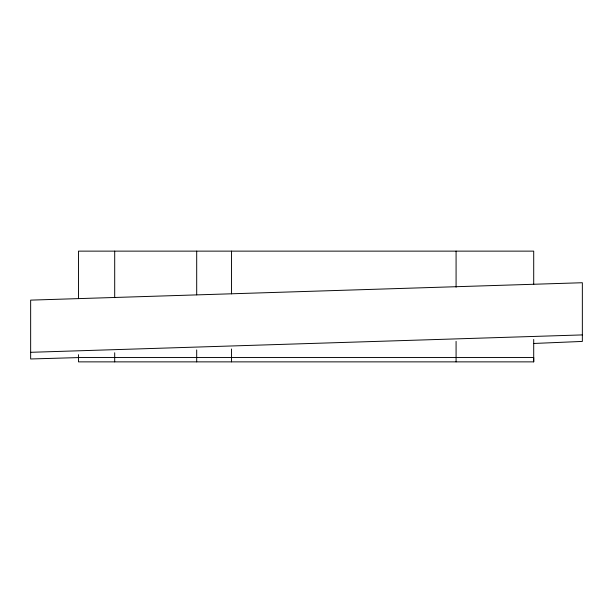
<?xml version="1.0" encoding="UTF-8"?>
<svg xmlns="http://www.w3.org/2000/svg" width="613" height="613" viewBox="0 0 613 613"><rect width="100%" height="100%" fill="white"/><g stroke="black" fill="none" stroke-linecap="round" stroke-linejoin="round"><path stroke-width="0.92" d="M78.479 354.674L78.479 361.869L533.708 361.869L533.708 357.525L78.479 357.525M533.793 343.464L582.35 341.426L582.35 282.731L30.65 300.125L30.65 358.973L78.518 357.586M30.65 352.306L582.35 334.913M533.708 284.378L533.708 251.131L78.479 251.131L78.479 298.623M533.708 339.472L533.708 361.869M456.08 251.131L456.08 287.229M456.08 341.372L456.08 361.869M231.545 251.131L231.545 293.88M231.545 348.973L231.545 361.869M196.696 251.131L196.696 294.83M196.696 349.923L196.696 361.869M114.7 251.131L114.7 297.673M114.7 352.774L114.7 361.869"/></g></svg>
